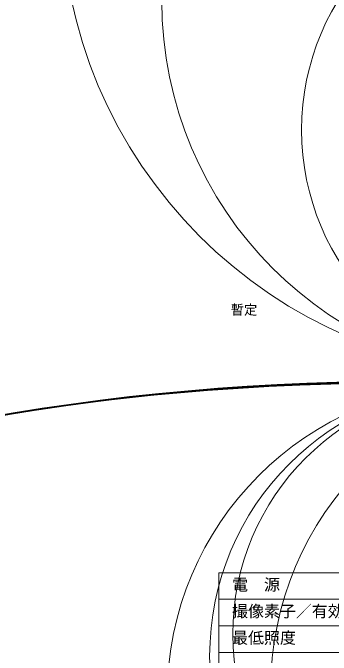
# Model space of a CAD drawing. Units: millimetres, scale not verified. Extents: x -485 to 425, y -876 to 214.
# Drawn here: x -101.5 to -41.6, y -17 to 103.8 of the extents above; entities that cross this region are included whole.
import ezdxf
from ezdxf.enums import TextEntityAlignment as Align

# ---------------------------------------------------------------- set-up
doc = ezdxf.new("R2010")
doc.units = ezdxf.units.MM
doc.header["$LTSCALE"] = 0.125
doc.layers.add('0-2_MOJI1', color=7, linetype='Continuous')
doc.layers.add('0-4_TOUROKU', color=7, linetype='Continuous')
doc.layers.add('0-3_WAKU', color=1, linetype='Continuous', lineweight=18)
doc.layers.add('0-6_GAIKEI', color=1, linetype='Continuous', lineweight=18)
doc.styles.add('ＭＳ ゴシック', font='')
doc.styles.get('ＭＳ ゴシック').set_extended_font_data('MS Gothic')

msp = doc.modelspace()

# ---------------------------------------------------------------- linework, layer by layer
at = {"layer": '0-3_WAKU', "color": 4}
for q in [(62.2551, -1.4967), (-62.7449, -56.4967)]:
    msp.add_line((-62.7449, -1.4967), q, dxfattribs=at)
at = {"layer": '0-3_WAKU'}
for p, q in [((-62.7449, -6.4967), (62.2551, -6.4967)), ((-62.7449, -11.4967), (62.2551, -11.4967)), ((-62.7449, -16.4967), (62.2551, -16.4967))]:
    msp.add_line(p, q, dxfattribs=at)
at = {"layer": '0-6_GAIKEI'}
for centre, radius in [((-3.5099, 124.6984), 88.9085), ((-2.2778, 106.1385), 71.2057), ((-0.5704, 81.7986), 46.6065), ((6.8394, -23.6331), 59.8434), ((-29.9073, -420.6995), 454.8058), ((-29.6737, -414.9408), 449.1073), ((-29.4584, -409.6286), 443.8557), ((-29.3052, -405.8295), 440.1184), ((-29.274, -404.9416), 439.3599), ((-29.2336, -403.8998), 438.3823), ((-29.2094, -403.4278), 437.7797), ((-13.7377, -24.7412), 58.7074), ((-13.4179, -17.1628), 51.0574), ((-13.2435, -13.0625), 46.8884)]:
    msp.add_circle(centre, radius, dxfattribs=at)

# ---------------------------------------------------------------- texts
at = {"layer": '0-2_MOJI1', "style": 'ＭＳ ゴシック'}
for s, p in [('電\u3000源', (-60.2449, -5.4967)), ('撮像素子／有効画素数', (-60.2449, -10.4967)), ('最低照度', (-60.2449, -15.4967))]:
    msp.add_text(s, height=2.199, dxfattribs=at).set_placement(p, align=Align.BOTTOM_LEFT)
at = {"layer": '0-4_TOUROKU', "style": 'ＭＳ ゴシック'}
msp.add_text('暫定', height=1.833, dxfattribs=at).set_placement((-60.5139, 46.5017), align=Align.BOTTOM_LEFT)

doc.saveas('drawing.dxf')
